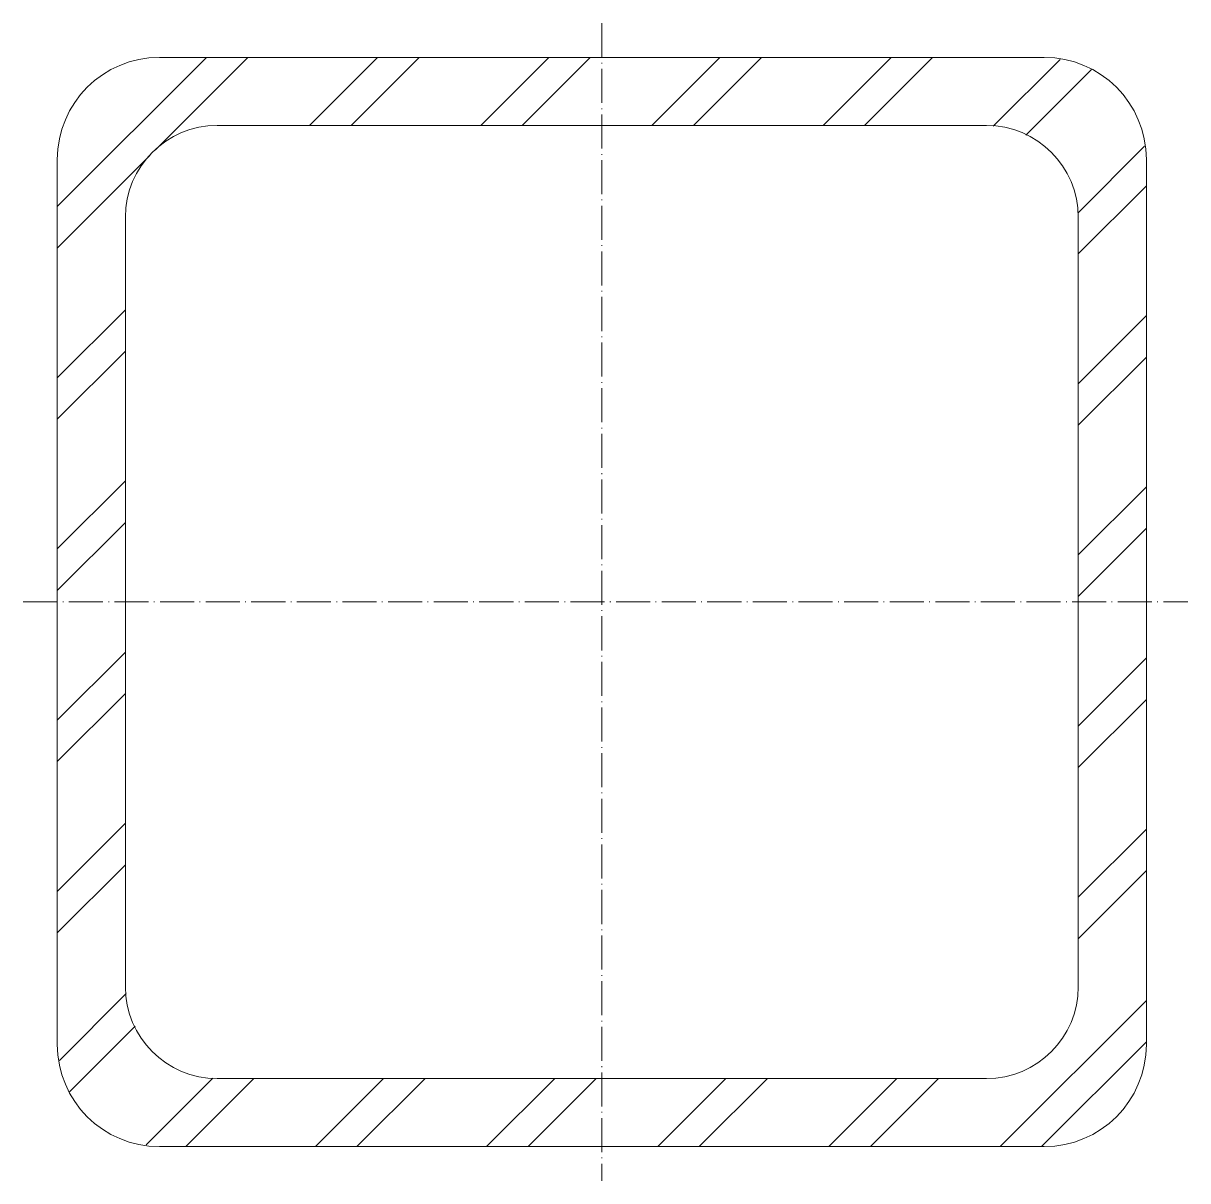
# Model space of a CAD drawing. Header units: metres. Extents: x -85 to 86, y -85 to 85.
import ezdxf

# ---------------------------------------------------------------- set-up
doc = ezdxf.new("R2010")
doc.units = ezdxf.units.M
doc.linetypes.add('MV_hartlijn_staal', pattern=[6.6, 5, -0.8, 0, -0.8])
doc.layers.add('A-DETL-GENF', color=92, linetype='Continuous', lineweight=18)

# ---------------------------------------------------------------- blocks, each defined once
blk = doc.blocks.new('28 Staalprofielen- koker SHS-2d - K160_10-3532300-00_0 Basismaterialen')
at = {"layer": 'A-DETL-GENF', "lineweight": 13}
h = blk.add_hatch(dxfattribs=at)
h.set_pattern_fill('FP_417', color=256, style=0, pattern_type=2)
h.set_pattern_definition([(45, (2850.222, 5955.38), (-12.57236, 12.57236), []), (45, (2850.222, 5974.43), (-12.57236, 12.57236), [])])
h.paths.add_polyline_path([(-65, -80), (65, -80), (68.88, -79.49), (72.5, -77.99), (75.61, -75.61), (77.99, -72.5), (79.49, -68.88), (80, -65), (80, 65), (79.49, 68.88), (77.99, 72.5), (75.61, 75.61), (72.5, 77.99), (68.88, 79.49), (65, 80), (-65, 80), (-68.88, 79.49), (-72.5, 77.99), (-75.61, 75.61), (-77.99, 72.5), (-79.49, 68.88), (-80, 65), (-80, -65), (-79.49, -68.88), (-77.99, -72.5), (-75.61, -75.61), (-72.5, -77.99), (-68.88, -79.49)])
h.paths.add_polyline_path([(56.5, -70), (-56.5, -70), (-59.99, -69.54), (-63.25, -68.19), (-66.05, -66.05), (-68.19, -63.25), (-69.54, -59.99), (-70, -56.5), (-70, 56.5), (-69.54, 59.99), (-68.19, 63.25), (-66.05, 66.05), (-63.25, 68.19), (-59.99, 69.54), (-56.5, 70), (56.5, 70), (59.99, 69.54), (63.25, 68.19), (66.05, 66.05), (68.19, 63.25), (69.54, 59.99), (70, 56.5), (70, -56.5), (69.54, -59.99), (68.19, -63.25), (66.05, -66.05), (63.25, -68.19), (59.99, -69.54)])
at = {"layer": 'A-DETL-GENF', "linetype": 'MV_hartlijn_staal', "lineweight": 13}
for p, q in [((0, 85), (0, -85)), ((-85, 0), (86.08, 0))]:
    blk.add_line(p, q, dxfattribs=at)
at = {"layer": 'A-DETL-GENF'}
for p, q in [((65, 80), (-65, 80)), ((-65, 80), (65, 80)), ((-56.5, 70), (56.5, 70)), ((-56.5, 70), (56.5, 70)), ((-80, 65), (-80, -65)), ((-80, -65), (-80, 65)), ((80, -65), (80, 65)), ((80, 65), (80, -65)), ((-70, -56.5), (-70, 56.5)), ((-70, -56.5), (-70, 56.5)), ((70, 56.5), (70, -56.5)), ((70, 56.5), (70, -56.5)), ((56.5, -70), (-56.5, -70)), ((56.5, -70), (-56.5, -70)), ((-65, -80), (65, -80)), ((65, -80), (-65, -80))]:
    blk.add_line(p, q, dxfattribs=at)
for centre, radius, start, end in [((-65, 65), 15, 90, 180), ((-65, 65), 15, 90, 180), ((65, 65), 15, 360, 90), ((65, 65), 15, 360, 90), ((-56.5, 56.5), 13.5, 90, 180), ((-56.5, 56.5), 13.5, 90, 180), ((56.5, 56.5), 13.5, 360, 90), ((56.5, 56.5), 13.5, 360, 90), ((-56.5, -56.5), 13.5, 180, 270), ((-56.5, -56.5), 13.5, 180, 270), ((56.5, -56.5), 13.5, 270, 360), ((56.5, -56.5), 13.5, 270, 360), ((-65, -65), 15, 180, 270), ((-65, -65), 15, 180, 270), ((65, -65), 15, 270, 360), ((65, -65), 15, 270, 0)]:
    blk.add_arc(centre, radius, start, end, dxfattribs=at)

msp = doc.modelspace()

# ---------------------------------------------------------------- block references
msp.add_blockref('28 Staalprofielen- koker SHS-2d - K160_10-3532300-00_0 Basismaterialen', (0, 0))

doc.saveas('drawing.dxf')
